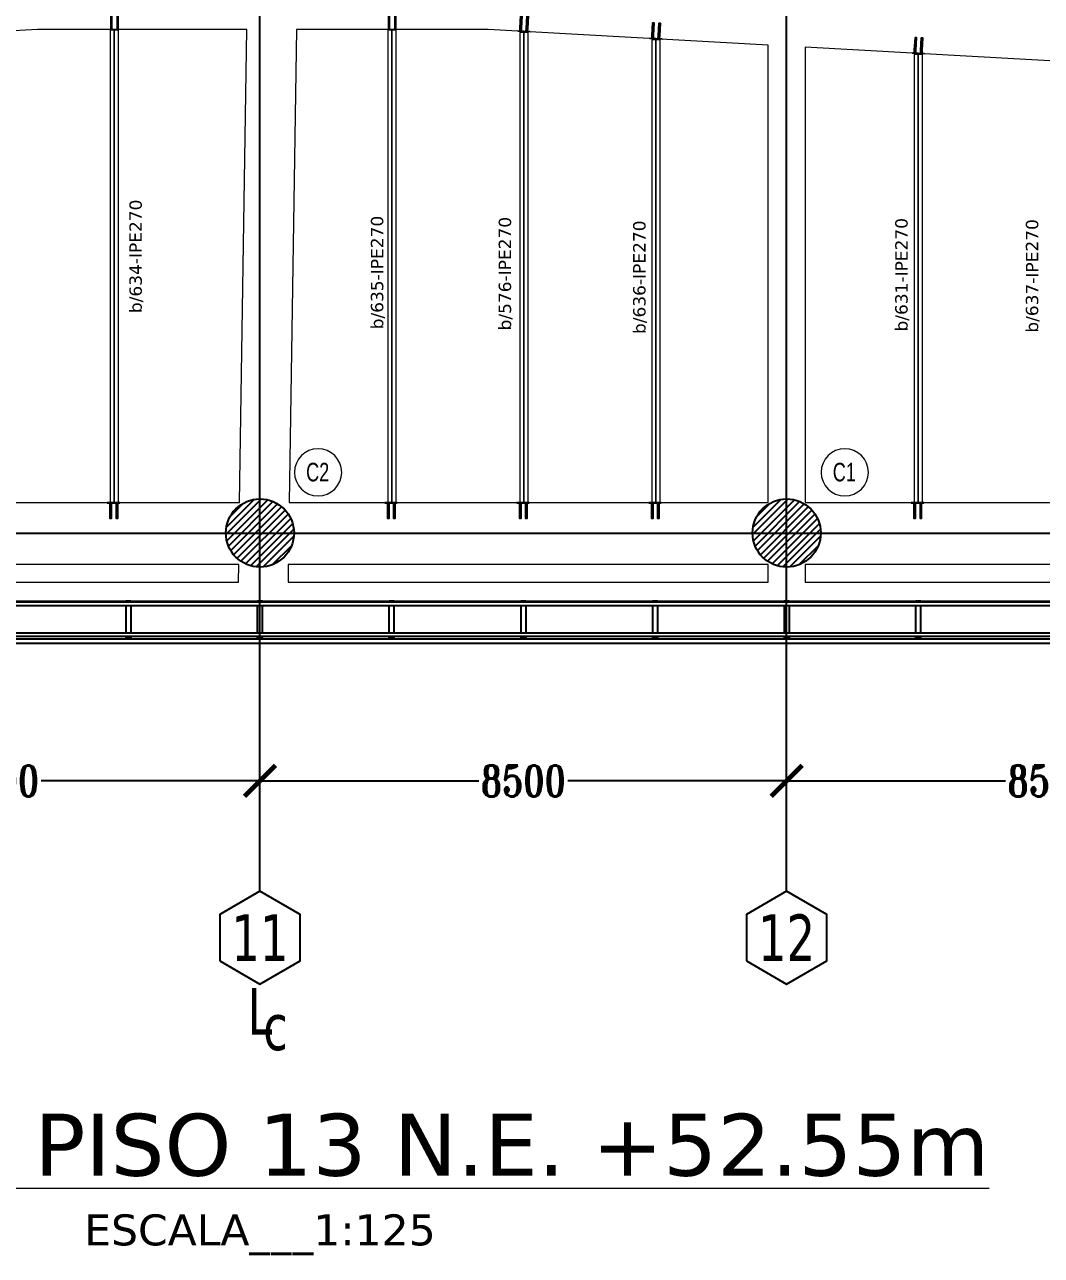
# Model space of a CAD drawing. Header units: millimetres. Extents: x -1874 to 79322, y -21218 to 33736.
# Drawn here: x 34926 to 51336, y -11659 to 8205 of the extents above; entities that cross this region are included whole.
import ezdxf
from ezdxf.enums import TextEntityAlignment as Align

# ---------------------------------------------------------------- set-up
doc = ezdxf.new("R2010")
doc.units = ezdxf.units.MM
doc.header["$LTSCALE"] = 0.9
for name, color, linetype, lineweight in [('0-1', 7, 'Continuous', 5), ('A_ALMA', 8, 'Continuous', 5), ('E_COLUMNAS-4', 1, 'Continuous', 25), ('E_TEXTO', 3, 'Continuous', 9), ('E_VIGAS', 8, 'Continuous', 9), ('E_VIGAS-1', 5, 'Continuous', 25), ('E_VIGAS-2', 10, 'Continuous', 25), ('HCB-PLATINA', 4, 'Continuous', 15), ('HCB-TEXT-H1', 6, 'Continuous', 18), ('HCB-TEXT-H2', 4, 'Continuous', 18), ('VIGAS_HCB', 4, 'Continuous', 15)]:
    doc.layers.add(name, color=color, linetype=linetype, lineweight=lineweight)
for name, color, linetype in [('COTAS', 8, 'Continuous'), ('HCB-ACH_PANT', 253, 'Continuous'), ('HCB-ANCLAJE', 5, 'Continuous'), ('HCB-EJES', 1, 'Continuous'), ('HCB-ROTULOS', 2, 'Continuous')]:
    doc.layers.add(name, color=color, linetype=linetype)
doc.styles.add('Arial Narrow', font='', dxfattribs={"width": 0.85, "height": 0.3})
doc.styles.add('ROMANT', font='romant.shx', dxfattribs={"width": 0.8})
doc.styles.add('VERDANA', font='verdana.ttf')
doc.styles.get('Arial Narrow').set_extended_font_data('Arial Narrow')
doc.dimstyles.new('1.125', dxfattribs={"dimscale": 0, "dimtxt": 500, "dimasz": 500, "dimexe": 4, "dimexo": 4, "dimgap": 15, "dimtad": 0, "dimdec": 0, "dimzin": 4, "dimdsep": 46, "dimtxsty": 'ROMANT', "dimblk": 'ARCHTICK', "dimcen": -10, "dimclrd": 256, "dimclrt": 3, "dimadec": 0, "dimazin": 0, "dimtfac": 1, "dimtdec": 0, "dimtix": 1, "dimtmove": 0, "dimatfit": 0, "dimldrblk": 'OBLIQUE', "dimfxl": 0.05, "dimtolj": 1, "dimtzin": 0, "dimarcsym": 0})

# ---------------------------------------------------------------- blocks, each defined once
blk = doc.blocks.new('EST_SFM_VIGA-METALICA-SECCION-C - EST_SFM_VIGA-METALICA-UPN100-1527742-_50_00m_N_E_-NIVEL-13 DOC')
at = {"layer": 'E_VIGAS-2'}
for p, q in [((34.044, 0.018), (-34.827, 0.018)), ((-34.827, -0.032), (34.044, -0.032))]:
    blk.add_line(p, q, dxfattribs=at)
blk = doc.blocks.new('EST_SFM_VIGA-METALICA-SECCION-C - EST_SFM_VIGA-METALICA-UPN100-1527772-_50_00m_N_E_-NIVEL-13 DOC')
at = {"layer": 'E_VIGAS-2'}
for p, q in [((34.942, 0.032), (-34.929, 0.032)), ((-34.929, -0.018), (34.942, -0.018))]:
    blk.add_line(p, q, dxfattribs=at)
blk = doc.blocks.new('EST_SFM_VIGA-METALICA-SECCION-C - EST_SFM_VIGA-METALICA-UPN160-1579051-_50_00m_N_E_-NIVEL-13 DOC')
at = {"layer": 'E_VIGAS-1'}
for p, q in [((30.107, 0.047), (-30.264, 0.047)), ((-30.269, -0.018), (30.113, -0.018))]:
    blk.add_line(p, q, dxfattribs=at)
blk = doc.blocks.new('DCTIB_CNI_EST_MOD-1A-FAC_0001_rvt-1-_50_00m_N_E_-NIVEL-13 DOC')
at = {"layer": 'E_VIGAS-1'}
for p, q in [((-42.328, 139.567), (-42.246, 139.567)), ((-42.328, 139.567), (-42.328, 139.545)), ((-42.328, 139.495), (-42.328, 139.045)), ((-42.246, 139.567), (-42.246, 139.545)), ((-42.246, 139.495), (-42.246, 139.045)), ((-40.203, 139.567), (-40.121, 139.567)), ((-40.203, 139.545), (-40.203, 139.567)), ((-40.203, 139.045), (-40.203, 139.495)), ((-40.121, 139.545), (-40.121, 139.567)), ((-40.121, 139.045), (-40.121, 139.495)), ((-38.078, 139.567), (-37.996, 139.567)), ((-38.078, 139.545), (-38.078, 139.567)), ((-38.078, 139.045), (-38.078, 139.495)), ((-37.996, 139.545), (-37.996, 139.567)), ((-37.996, 139.045), (-37.996, 139.495)), ((-35.953, 139.567), (-35.871, 139.567)), ((-35.953, 139.567), (-35.953, 139.545)), ((-35.953, 139.495), (-35.953, 139.045)), ((-35.871, 139.567), (-35.871, 139.545)), ((-35.871, 139.495), (-35.871, 139.045)), ((-33.828, 139.567), (-33.746, 139.567)), ((-33.828, 139.567), (-33.828, 139.545)), ((-33.828, 139.495), (-33.828, 139.045)), ((-33.746, 139.567), (-33.746, 139.545)), ((-33.746, 139.495), (-33.746, 139.045)), ((-31.703, 139.567), (-31.621, 139.567)), ((-31.703, 139.567), (-31.703, 139.545)), ((-31.703, 139.495), (-31.703, 139.045)), ((-31.621, 139.567), (-31.621, 139.545)), ((-31.621, 139.495), (-31.621, 139.045)), ((-29.578, 139.567), (-29.496, 139.567)), ((-29.578, 139.545), (-29.578, 139.567)), ((-29.578, 139.045), (-29.578, 139.495)), ((-29.496, 139.545), (-29.496, 139.567)), ((-29.496, 139.045), (-29.496, 139.495)), ((-42.328, 138.995), (-42.328, 138.967)), ((-42.328, 138.967), (-42.246, 138.967)), ((-42.328, 138.966), (-42.328, 138.967)), ((-42.3, 138.966), (-42.328, 138.966)), ((-42.29, 138.961), (-42.29, 138.966)), ((-42.29, 138.947), (-42.29, 138.961)), ((-42.285, 138.966), (-42.285, 138.961)), ((-42.285, 138.961), (-42.285, 138.947)), ((-42.246, 138.966), (-42.274, 138.966)), ((-42.246, 138.995), (-42.246, 138.967)), ((-42.246, 138.967), (-42.246, 138.966)), ((-40.203, 138.967), (-40.203, 138.995)), ((-40.203, 138.966), (-40.203, 138.967)), ((-40.203, 138.967), (-40.121, 138.967)), ((-40.176, 138.966), (-40.203, 138.966)), ((-40.165, 138.961), (-40.165, 138.966)), ((-40.165, 138.947), (-40.165, 138.961)), ((-40.16, 138.966), (-40.16, 138.961)), ((-40.16, 138.961), (-40.16, 138.947)), ((-40.121, 138.966), (-40.149, 138.966)), ((-40.121, 138.967), (-40.121, 138.995)), ((-40.121, 138.967), (-40.121, 138.966)), ((-38.078, 138.967), (-38.078, 138.995)), ((-38.078, 138.966), (-38.078, 138.967)), ((-38.078, 138.967), (-37.996, 138.967)), ((-38.05, 138.966), (-38.078, 138.966)), ((-38.04, 138.961), (-38.04, 138.966)), ((-38.04, 138.947), (-38.04, 138.961)), ((-38.035, 138.966), (-38.035, 138.961)), ((-38.035, 138.961), (-38.035, 138.947)), ((-37.996, 138.966), (-38.024, 138.966)), ((-37.996, 138.967), (-37.996, 138.995)), ((-37.996, 138.967), (-37.996, 138.966)), ((-35.953, 138.995), (-35.953, 138.967)), ((-35.953, 138.967), (-35.871, 138.967)), ((-35.953, 138.966), (-35.953, 138.967)), ((-35.925, 138.966), (-35.953, 138.966)), ((-35.915, 138.961), (-35.915, 138.966)), ((-35.915, 138.947), (-35.915, 138.961)), ((-35.91, 138.966), (-35.91, 138.961)), ((-35.91, 138.961), (-35.91, 138.947)), ((-35.871, 138.966), (-35.899, 138.966)), ((-35.871, 138.995), (-35.871, 138.967)), ((-35.871, 138.967), (-35.871, 138.966)), ((-33.828, 138.995), (-33.828, 138.967)), ((-33.828, 138.967), (-33.746, 138.967)), ((-33.828, 138.966), (-33.828, 138.967)), ((-33.8, 138.966), (-33.828, 138.966)), ((-33.79, 138.961), (-33.79, 138.966)), ((-33.79, 138.947), (-33.79, 138.961)), ((-33.785, 138.966), (-33.785, 138.961)), ((-33.785, 138.961), (-33.785, 138.947)), ((-33.746, 138.966), (-33.774, 138.966)), ((-33.746, 138.995), (-33.746, 138.967)), ((-33.746, 138.967), (-33.746, 138.966)), ((-31.703, 138.995), (-31.703, 138.967)), ((-31.703, 138.967), (-31.621, 138.967)), ((-31.703, 138.966), (-31.703, 138.967)), ((-31.675, 138.966), (-31.703, 138.966)), ((-31.664, 138.961), (-31.664, 138.966)), ((-31.664, 138.947), (-31.664, 138.961)), ((-31.659, 138.966), (-31.659, 138.961)), ((-31.659, 138.961), (-31.659, 138.947)), ((-31.621, 138.966), (-31.649, 138.966)), ((-31.621, 138.995), (-31.621, 138.967)), ((-31.621, 138.967), (-31.621, 138.966)), ((-29.578, 138.967), (-29.578, 138.995)), ((-29.578, 138.966), (-29.578, 138.967)), ((-29.578, 138.967), (-29.496, 138.967)), ((-29.55, 138.966), (-29.578, 138.966)), ((-29.54, 138.961), (-29.54, 138.966)), ((-29.54, 138.947), (-29.54, 138.961)), ((-29.535, 138.966), (-29.535, 138.961)), ((-29.535, 138.961), (-29.535, 138.947)), ((-29.496, 138.966), (-29.524, 138.966)), ((-29.496, 138.967), (-29.496, 138.995)), ((-29.496, 138.967), (-29.496, 138.966))]:
    blk.add_line(p, q, dxfattribs=at)
for points, knots in [([(-42.29, 138.961), (-42.29, 138.962), (-42.29, 138.963), (-42.292, 138.965), (-42.293, 138.965), (-42.295, 138.966), (-42.296, 138.966), (-42.297, 138.966), (-42.299, 138.966), (-42.3, 138.966)], [0, 0, 0, 0, 0.285714, 0.428571, 0.571429, 0.678571, 0.732143, 0.785714, 1, 1, 1, 1]), ([(-42.3, 138.966), (-42.299, 138.966), (-42.298, 138.966), (-42.295, 138.966), (-42.293, 138.965), (-42.291, 138.964), (-42.29, 138.963), (-42.29, 138.962), (-42.29, 138.961)], [0, 0, 0, 0, 0.142857, 0.285714, 0.428571, 0.571429, 0.785714, 1, 1, 1, 1]), ([(-42.285, 138.961), (-42.285, 138.962), (-42.284, 138.963), (-42.283, 138.965), (-42.281, 138.965), (-42.28, 138.966), (-42.279, 138.966), (-42.277, 138.966), (-42.275, 138.966), (-42.274, 138.966)], [0, 0, 0, 0, 0.285714, 0.428571, 0.571429, 0.678571, 0.732143, 0.785714, 1, 1, 1, 1]), ([(-42.274, 138.966), (-42.275, 138.966), (-42.276, 138.966), (-42.279, 138.966), (-42.281, 138.965), (-42.283, 138.964), (-42.284, 138.963), (-42.285, 138.962), (-42.285, 138.961)], [0, 0, 0, 0, 0.142857, 0.285714, 0.428571, 0.571429, 0.785714, 1, 1, 1, 1]), ([(-40.176, 138.966), (-40.175, 138.966), (-40.173, 138.966), (-40.171, 138.966), (-40.168, 138.965), (-40.167, 138.964), (-40.165, 138.963), (-40.165, 138.962), (-40.165, 138.961)], [0, 0, 0, 0, 0.142857, 0.285714, 0.428571, 0.571429, 0.785714, 1, 1, 1, 1]), ([(-40.165, 138.961), (-40.165, 138.962), (-40.165, 138.963), (-40.167, 138.965), (-40.168, 138.965), (-40.17, 138.966), (-40.171, 138.966), (-40.173, 138.966), (-40.174, 138.966), (-40.176, 138.966)], [0, 0, 0, 0, 0.285714, 0.428571, 0.571429, 0.678571, 0.732143, 0.785714, 1, 1, 1, 1]), ([(-40.149, 138.966), (-40.15, 138.966), (-40.152, 138.966), (-40.154, 138.966), (-40.156, 138.965), (-40.158, 138.964), (-40.16, 138.963), (-40.16, 138.962), (-40.16, 138.961)], [0, 0, 0, 0, 0.142857, 0.285714, 0.428571, 0.571429, 0.785714, 1, 1, 1, 1]), ([(-40.16, 138.961), (-40.16, 138.962), (-40.159, 138.963), (-40.158, 138.965), (-40.156, 138.965), (-40.155, 138.966), (-40.154, 138.966), (-40.152, 138.966), (-40.15, 138.966), (-40.149, 138.966)], [0, 0, 0, 0, 0.285714, 0.428571, 0.571429, 0.678571, 0.732143, 0.785714, 1, 1, 1, 1]), ([(-38.05, 138.966), (-38.049, 138.966), (-38.048, 138.966), (-38.045, 138.966), (-38.043, 138.965), (-38.041, 138.964), (-38.04, 138.963), (-38.04, 138.962), (-38.04, 138.961)], [0, 0, 0, 0, 0.142857, 0.285714, 0.428571, 0.571429, 0.785714, 1, 1, 1, 1]), ([(-38.04, 138.961), (-38.04, 138.962), (-38.04, 138.963), (-38.042, 138.965), (-38.043, 138.965), (-38.045, 138.966), (-38.046, 138.966), (-38.047, 138.966), (-38.049, 138.966), (-38.05, 138.966)], [0, 0, 0, 0, 0.285714, 0.428571, 0.571429, 0.678571, 0.732143, 0.785714, 1, 1, 1, 1]), ([(-38.024, 138.966), (-38.025, 138.966), (-38.026, 138.966), (-38.029, 138.966), (-38.031, 138.965), (-38.033, 138.964), (-38.034, 138.963), (-38.035, 138.962), (-38.035, 138.961)], [0, 0, 0, 0, 0.142857, 0.285714, 0.428571, 0.571429, 0.785714, 1, 1, 1, 1]), ([(-38.035, 138.961), (-38.035, 138.962), (-38.034, 138.963), (-38.033, 138.965), (-38.031, 138.965), (-38.03, 138.966), (-38.029, 138.966), (-38.027, 138.966), (-38.025, 138.966), (-38.024, 138.966)], [0, 0, 0, 0, 0.285714, 0.428571, 0.571429, 0.678571, 0.732143, 0.785714, 1, 1, 1, 1]), ([(-35.915, 138.961), (-35.915, 138.962), (-35.915, 138.963), (-35.917, 138.965), (-35.918, 138.965), (-35.92, 138.966), (-35.921, 138.966), (-35.922, 138.966), (-35.924, 138.966), (-35.925, 138.966)], [0, 0, 0, 0, 0.285714, 0.428571, 0.571429, 0.678571, 0.732143, 0.785714, 1, 1, 1, 1]), ([(-35.925, 138.966), (-35.924, 138.966), (-35.923, 138.966), (-35.92, 138.966), (-35.918, 138.965), (-35.916, 138.964), (-35.915, 138.963), (-35.915, 138.962), (-35.915, 138.961)], [0, 0, 0, 0, 0.142857, 0.285714, 0.428571, 0.571429, 0.785714, 1, 1, 1, 1]), ([(-35.91, 138.961), (-35.91, 138.962), (-35.909, 138.963), (-35.908, 138.965), (-35.906, 138.965), (-35.905, 138.966), (-35.904, 138.966), (-35.902, 138.966), (-35.9, 138.966), (-35.899, 138.966)], [0, 0, 0, 0, 0.285714, 0.428571, 0.571429, 0.678571, 0.732143, 0.785714, 1, 1, 1, 1]), ([(-35.899, 138.966), (-35.9, 138.966), (-35.901, 138.966), (-35.904, 138.966), (-35.906, 138.965), (-35.908, 138.964), (-35.909, 138.963), (-35.91, 138.962), (-35.91, 138.961)], [0, 0, 0, 0, 0.142857, 0.285714, 0.428571, 0.571429, 0.785714, 1, 1, 1, 1]), ([(-33.79, 138.961), (-33.79, 138.962), (-33.79, 138.963), (-33.792, 138.965), (-33.793, 138.965), (-33.795, 138.966), (-33.796, 138.966), (-33.797, 138.966), (-33.799, 138.966), (-33.8, 138.966)], [0, 0, 0, 0, 0.285714, 0.428571, 0.571429, 0.678571, 0.732143, 0.785714, 1, 1, 1, 1]), ([(-33.8, 138.966), (-33.799, 138.966), (-33.798, 138.966), (-33.795, 138.966), (-33.793, 138.965), (-33.791, 138.964), (-33.79, 138.963), (-33.79, 138.962), (-33.79, 138.961)], [0, 0, 0, 0, 0.142857, 0.285714, 0.428571, 0.571429, 0.785714, 1, 1, 1, 1]), ([(-33.785, 138.961), (-33.785, 138.962), (-33.784, 138.963), (-33.783, 138.965), (-33.781, 138.965), (-33.78, 138.966), (-33.779, 138.966), (-33.777, 138.966), (-33.775, 138.966), (-33.774, 138.966)], [0, 0, 0, 0, 0.285714, 0.428571, 0.571429, 0.678571, 0.732143, 0.785714, 1, 1, 1, 1]), ([(-33.774, 138.966), (-33.775, 138.966), (-33.776, 138.966), (-33.779, 138.966), (-33.781, 138.965), (-33.783, 138.964), (-33.784, 138.963), (-33.785, 138.962), (-33.785, 138.961)], [0, 0, 0, 0, 0.142857, 0.285714, 0.428571, 0.571429, 0.785714, 1, 1, 1, 1]), ([(-31.664, 138.961), (-31.664, 138.962), (-31.665, 138.963), (-31.666, 138.965), (-31.668, 138.965), (-31.669, 138.966), (-31.67, 138.966), (-31.672, 138.966), (-31.674, 138.966), (-31.675, 138.966)], [0, 0, 0, 0, 0.285714, 0.428571, 0.571429, 0.678571, 0.732143, 0.785714, 1, 1, 1, 1]), ([(-31.675, 138.966), (-31.674, 138.966), (-31.673, 138.966), (-31.67, 138.966), (-31.668, 138.965), (-31.666, 138.964), (-31.665, 138.963), (-31.664, 138.962), (-31.664, 138.961)], [0, 0, 0, 0, 0.142857, 0.285714, 0.428571, 0.571429, 0.785714, 1, 1, 1, 1]), ([(-31.659, 138.961), (-31.659, 138.962), (-31.659, 138.963), (-31.657, 138.965), (-31.656, 138.965), (-31.654, 138.966), (-31.653, 138.966), (-31.652, 138.966), (-31.65, 138.966), (-31.649, 138.966)], [0, 0, 0, 0, 0.285714, 0.428571, 0.571429, 0.678571, 0.732143, 0.785714, 1, 1, 1, 1]), ([(-31.649, 138.966), (-31.65, 138.966), (-31.651, 138.966), (-31.654, 138.966), (-31.656, 138.965), (-31.658, 138.964), (-31.659, 138.963), (-31.659, 138.962), (-31.659, 138.961)], [0, 0, 0, 0, 0.142857, 0.285714, 0.428571, 0.571429, 0.785714, 1, 1, 1, 1]), ([(-29.55, 138.966), (-29.549, 138.966), (-29.548, 138.966), (-29.545, 138.966), (-29.543, 138.965), (-29.541, 138.964), (-29.54, 138.963), (-29.54, 138.962), (-29.54, 138.961)], [0, 0, 0, 0, 0.142857, 0.285714, 0.428571, 0.571429, 0.785714, 1, 1, 1, 1]), ([(-29.54, 138.961), (-29.54, 138.962), (-29.54, 138.963), (-29.542, 138.965), (-29.543, 138.965), (-29.545, 138.966), (-29.546, 138.966), (-29.547, 138.966), (-29.549, 138.966), (-29.55, 138.966)], [0, 0, 0, 0, 0.285714, 0.428571, 0.571429, 0.678571, 0.732143, 0.785714, 1, 1, 1, 1]), ([(-29.524, 138.966), (-29.525, 138.966), (-29.526, 138.966), (-29.529, 138.966), (-29.531, 138.965), (-29.533, 138.964), (-29.534, 138.963), (-29.535, 138.962), (-29.535, 138.961)], [0, 0, 0, 0, 0.142857, 0.285714, 0.428571, 0.571429, 0.785714, 1, 1, 1, 1]), ([(-29.535, 138.961), (-29.535, 138.962), (-29.534, 138.963), (-29.533, 138.965), (-29.531, 138.965), (-29.53, 138.966), (-29.529, 138.966), (-29.527, 138.966), (-29.525, 138.966), (-29.524, 138.966)], [0, 0, 0, 0, 0.285714, 0.428571, 0.571429, 0.678571, 0.732143, 0.785714, 1, 1, 1, 1])]:
    blk.add_open_spline(points, degree=3, knots=knots, dxfattribs=at)
for name, p in [('EST_SFM_VIGA-METALICA-SECCION-C - EST_SFM_VIGA-METALICA-UPN100-1527742-_50_00m_N_E_-NIVEL-13 DOC', (-39.77, 139.527)), ('EST_SFM_VIGA-METALICA-SECCION-C - EST_SFM_VIGA-METALICA-UPN160-1579051-_50_00m_N_E_-NIVEL-13 DOC', (-40.084, 138.9)), ('EST_SFM_VIGA-METALICA-SECCION-C - EST_SFM_VIGA-METALICA-UPN100-1527772-_50_00m_N_E_-NIVEL-13 DOC', (-40.169, 139.013))]:
    blk.add_blockref(name, p, dxfattribs=at)
blk = doc.blocks.new('CNI_TAG COLUMNAS CONCRETO MARCA - CNI_COLUMNA CONCRETO-582370-_50_00m_N_E_-NIVEL-13 DOC')
at = {"layer": 'E_TEXTO'}
for start, end in [(360, 180), (180, 360)]:
    blk.add_arc((0.00026, -0.00015), 0.00254, start, end, dxfattribs=at)
blk = doc.blocks.new('_ArchTick')
at = {"color": 0, "linetype": 'ByBlock', "const_width": 0.15}
blk.add_lwpolyline([(-0.5, -0.5), (0.5, 0.5)], dxfattribs=at)
blk = doc.blocks.new('*D54')
at = {"layer": 'COTAS', "color": 0, "lineweight": -2, "transparency": 16777216}
for p, q in [((30224, -5776), (30224, -3996)), ((38724, -5776), (38724, -3996))]:
    blk.add_line(p, q, dxfattribs=at)
at = {"layer": 'COTAS', "lineweight": -2, "transparency": 16777216}
for p, q in [((30224, -4000), (33754, -4000)), ((38724, -4000), (35194, -4000))]:
    blk.add_line(p, q, dxfattribs=at)
at = {"layer": 'Defpoints', "color": 0, "transparency": 16777216}
for p in [(30224, -4000), (30224, -5780), (38724, -5780)]:
    blk.add_point(p, dxfattribs=at)
at = {"layer": 'COTAS', "lineweight": -2, "transparency": 16777216, "xscale": 500, "yscale": 500, "zscale": 500, "rotation": 180}
blk.add_blockref('_ArchTick', (30224, -4000), dxfattribs=at)
at = {"layer": 'COTAS', "lineweight": -2, "transparency": 16777216, "xscale": 500, "yscale": 500, "zscale": 500}
blk.add_blockref('_ArchTick', (38724, -4000), dxfattribs=at)
at = {"layer": 'COTAS', "color": 3, "transparency": 16777216, "insert": (34474, -4000), "char_height": 500, "attachment_point": 5, "style": 'ROMANT'}
blk.add_mtext('\\A1;8500', dxfattribs=at)
blk = doc.blocks.new('_Oblique')
at = {"color": 0, "linetype": 'ByBlock', "lineweight": -2}
blk.add_line((-0.5, -0.5), (0.5, 0.5), dxfattribs=at)
blk = doc.blocks.new('*D55')
at = {"layer": 'COTAS', "color": 0, "lineweight": -2, "transparency": 16777216}
for p, q in [((38724, -5776), (38724, -3996)), ((47224, -5776), (47224, -3996))]:
    blk.add_line(p, q, dxfattribs=at)
at = {"layer": 'COTAS', "lineweight": -2, "transparency": 16777216}
for p, q in [((38724, -4000), (42254, -4000)), ((47224, -4000), (43694, -4000))]:
    blk.add_line(p, q, dxfattribs=at)
at = {"layer": 'Defpoints', "color": 0, "transparency": 16777216}
for p in [(38724, -4000), (38724, -5780), (47224, -5780)]:
    blk.add_point(p, dxfattribs=at)
at = {"layer": 'COTAS', "lineweight": -2, "transparency": 16777216, "xscale": 500, "yscale": 500, "zscale": 500, "rotation": 180}
blk.add_blockref('_ArchTick', (38724, -4000), dxfattribs=at)
at = {"layer": 'COTAS', "lineweight": -2, "transparency": 16777216, "xscale": 500, "yscale": 500, "zscale": 500}
blk.add_blockref('_ArchTick', (47224, -4000), dxfattribs=at)
at = {"layer": 'COTAS', "color": 3, "transparency": 16777216, "insert": (42974, -4000), "char_height": 500, "attachment_point": 5, "style": 'ROMANT'}
blk.add_mtext('\\A1;8500', dxfattribs=at)
blk = doc.blocks.new('*D56')
at = {"layer": 'COTAS', "color": 0, "lineweight": -2, "transparency": 16777216}
for p, q in [((47224, -5776), (47224, -3996)), ((55724, -5776), (55724, -3996))]:
    blk.add_line(p, q, dxfattribs=at)
at = {"layer": 'COTAS', "lineweight": -2, "transparency": 16777216}
for p, q in [((47224, -4000), (50754, -4000)), ((55724, -4000), (52194, -4000))]:
    blk.add_line(p, q, dxfattribs=at)
at = {"layer": 'Defpoints', "color": 0, "transparency": 16777216}
for p in [(47224, -4000), (47224, -5780), (55724, -5780)]:
    blk.add_point(p, dxfattribs=at)
at = {"layer": 'COTAS', "lineweight": -2, "transparency": 16777216, "xscale": 500, "yscale": 500, "zscale": 500, "rotation": 180}
blk.add_blockref('_ArchTick', (47224, -4000), dxfattribs=at)
at = {"layer": 'COTAS', "lineweight": -2, "transparency": 16777216, "xscale": 500, "yscale": 500, "zscale": 500}
blk.add_blockref('_ArchTick', (55724, -4000), dxfattribs=at)
at = {"layer": 'COTAS', "color": 3, "transparency": 16777216, "insert": (51474, -4000), "char_height": 500, "attachment_point": 5, "style": 'ROMANT'}
blk.add_mtext('\\A1;8500', dxfattribs=at)
blk = doc.blocks.new('CX-CONC')
at = {"layer": 'HCB-ANCLAJE'}
for points in [[(-50, -8), (-46, -6), (-42, -8), (-40, -8), (-38, -14), (-38, -52), (-38, -256), (-54, -256), (-54, -52), (-54, -14), (-52, -8)], [(50, -8), (54, -6), (58, -8), (60, -8), (62, -14), (62, -52), (62, -256), (46, -256), (46, -52), (46, -14), (48, -8)]]:
    blk.add_lwpolyline(points, close=True, dxfattribs=at)
at = {"layer": 'HCB-PLATINA'}
blk.add_lwpolyline([(-100, -6), (100, -6), (100, 0), (-100, 0)], close=True, dxfattribs=at)

msp = doc.modelspace()

# ---------------------------------------------------------------- hatches: boundary and pattern name
at = {"layer": 'HCB-ACH_PANT'}
h = msp.add_hatch(dxfattribs=at)
h.set_pattern_fill('ANSI31', color=256, scale=25)
h.set_pattern_definition([(45, (26077.61, -5e-10), (-56.1266, 56.1266), [])])
edge = h.paths.add_edge_path()
edge.add_arc((38723.8, 0), 550, 0, 360)
h = msp.add_hatch(dxfattribs=at)
h.set_pattern_fill('ANSI31', color=256, scale=25)
h.set_pattern_definition([(45, (34577.61, -5e-10), (-56.1266, 56.1266), [])])
edge = h.paths.add_edge_path()
edge.add_arc((47223.8, 0), 550, 0, 360)

# ---------------------------------------------------------------- linework, layer by layer
at = {"layer": 'A_ALMA'}
for p, q in [((36370.5, 510), (36370.5, 8115.1)), ((36377.1, 500), (36377.1, 8115.1)), ((40850.5, 510), (40850.5, 8115.1)), ((40857.1, 500.1), (40857.1, 8115.1)), ((42980.5, 510), (42980.5, 8082.9)), ((42987.1, 500.1), (42987.1, 8079.2)), ((45110.5, 510), (45110.5, 7963.9)), ((45117.1, 500.1), (45117.1, 7960.2)), ((49345.5, 510), (49345.5, 7727.3)), ((49352.1, 500), (49352.1, 7723.6))]:
    msp.add_line(p, q, dxfattribs=at)
at = {"layer": 'E_COLUMNAS-4', "color": 6}
for centre in [(38723.8, 0), (47223.8, 0)]:
    msp.add_circle(centre, 550, dxfattribs=at)
at = {"layer": 'E_VIGAS'}
for points in [[(10824.8, 26595.9), (10824.8, -1095.9), (66625, -1095.8), (66625, 26595.9)], [(38396.5, 490), (38512.4, 8125.2), (35132.8, 8125.2), (30524.8, 7870.6), (30524.8, 490)], [(46924.8, 490), (46924.8, 7872.8), (42407.5, 8125.2), (39312.5, 8125.2), (39196.6, 490)], [(55344.9, 490), (55510.8, 7393.1), (47524.8, 7839.3), (47524.8, 490)], [(38381.4, -510), (30524.8, -510), (30524.8, -795.9), (38377, -795.9)], [(46924.8, -510), (39181.4, -510), (39177.1, -795.9), (46924.8, -795.9)], [(55320.9, -510), (47524.8, -510), (47524.8, -795.9), (55314, -795.9)]]:
    msp.add_lwpolyline(points, close=True, dxfattribs=at)
at = {"layer": 'HCB-EJES'}
for p, q in [((38723.8, -5780.2), (38723.8, 31280.5)), ((47223.8, -5780.2), (47223.8, 31280.5)), ((-374.5, 0), (77822.1, 0))]:
    msp.add_line(p, q, dxfattribs=at)
at = {"layer": 'HCB-ROTULOS'}
for points in [[(38074.3, -6905.2), (38723.8, -7280.2), (39373.3, -6905.2), (39373.3, -6155.2), (38723.8, -5780.2), (38074.3, -6155.2)], [(46574.3, -6905.2), (47223.8, -7280.2), (47873.3, -6905.2), (47873.3, -6155.2), (47223.8, -5780.2), (46574.3, -6155.2)]]:
    msp.add_lwpolyline(points, close=True, dxfattribs=at)
at = {"layer": 'VIGAS_HCB'}
for points in [[(36306.3, 500), (36441.3, 500), (36441.3, 8115.2), (36306.3, 8115.2)], [(40786.3, 500.1), (40921.3, 500.1), (40921.3, 8115.2), (40786.3, 8115.2)], [(42916.3, 500.1), (43051.3, 500.1), (43051.3, 8079.2), (42916.3, 8079.2)], [(45046.3, 500.1), (45181.3, 500.1), (45181.3, 7960.2), (45046.3, 7960.2)], [(49281.3, 500), (49416.3, 500), (49416.3, 7723.6), (49281.3, 7723.6)]]:
    msp.add_lwpolyline(points, close=True, dxfattribs=at)

# ---------------------------------------------------------------- block references
at = {"xscale": -1, "rotation": 180}
for p in [(36373.8, 8125.2), (40853.7, 8125.2)]:
    msp.add_blockref('CX-CONC', p, dxfattribs=at)
at = {"rotation": 176.8317488168268}
for p in [(42984.1, 8092.9), (45114.1, 7973.9), (49349.1, 7737.4)]:
    msp.add_blockref('CX-CONC', p, dxfattribs=at)
for p in [(36360.9, 490.1), (40840.9, 490.1), (42970.9, 490.1), (45100.9, 490.1), (49335.9, 490.1)]:
    msp.add_blockref('CX-CONC', p)
at = {"layer": '0-1', "xscale": 999.9999999999866, "yscale": 999.9999999999866, "zscale": 999.9999999999866}
msp.add_blockref('DCTIB_CNI_EST_MOD-1A-FAC_0001_rvt-1-_50_00m_N_E_-NIVEL-13 DOC', (78885.9, -140662.4), dxfattribs=at)
at = {"layer": 'E_TEXTO', "xscale": 149999.9999999978, "yscale": 149999.9999999978, "zscale": 149999.9999999978}
for p in [(39623.3, 1001.7), (48123.3, 1001.7)]:
    msp.add_blockref('CNI_TAG COLUMNAS CONCRETO MARCA - CNI_COLUMNA CONCRETO-582370-_50_00m_N_E_-NIVEL-13 DOC', p, dxfattribs=at)

# ---------------------------------------------------------------- texts
at = {"layer": 'E_TEXTO', "char_height": 200, "width": 1206.139, "attachment_point": 1, "rotation": 90, "style": 'VERDANA'}
for s, insert in [('b/634-IPE270', (36617, 3548.5)), ('b/635-IPE270', (40514.3, 3287.4)), ('b/576-IPE270', (42576.9, 3269.4)), ('b/636-IPE270', (44746.5, 3211.4)), ('b/631-IPE270', (48976.7, 3251.6)), ('b/637-IPE270', (51084.7, 3233))]:
    msp.add_mtext(s, dxfattribs=dict(at, insert=insert))
at = {"layer": 'E_TEXTO', "char_height": 300, "width": 459.968, "attachment_point": 1, "style": 'Arial Narrow'}
for s, insert in [('C2', (39469.1, 1132.9)), ('C1', (47969.1, 1132.9))]:
    msp.add_mtext(s, dxfattribs=dict(at, insert=insert))
at = {"layer": 'HCB-ROTULOS', "color": 4, "style": 'VERDANA', "width": 0.7}
for s, p in [('11', (38723.8, -6530.2)), ('12', (47223.8, -6530.2)), ('L', (38723.8, -7720.9)), ('c', (38974.1, -7971.1))]:
    msp.add_text(s, height=750, dxfattribs=at).set_placement(p, align=Align.MIDDLE_CENTER)
at = {"layer": 'HCB-TEXT-H1', "style": 'VERDANA'}
msp.add_text('%%UPLANTA DE PISO 13 N.E. +52.55m', height=1000, dxfattribs=at).set_placement((38723.8, -9872.7), align=Align.MIDDLE_CENTER)
at = {"layer": 'HCB-TEXT-H2', "style": 'VERDANA'}
msp.add_text('ESCALA___1:125', height=500, dxfattribs=at).set_placement((38723.8, -11247.1), align=Align.MIDDLE_CENTER)

# ---------------------------------------------------------------- dimensions: what is measured, and where the dimension line sits
at = {"layer": 'COTAS'}
for base, p1, p2, picture, middle in [((30223.8, -4000), (38723.8, -5780.2), (30223.8, -5780.2), '*D54', (34473.8, -4000)), ((38723.8, -4000), (47223.8, -5780.2), (38723.8, -5780.2), '*D55', (42973.8, -4000)), ((47223.8, -4000), (55723.8, -5780.2), (47223.8, -5780.2), '*D56', (51473.8, -4000))]:
    dim = msp.add_linear_dim(base=base, p1=p1, p2=p2, dimstyle='1.125', override={"dimscale": 1}, dxfattribs=at)
    dim.commit()
    dim.dimension.update_dxf_attribs({"geometry": picture, "text_midpoint": middle})

doc.saveas('drawing.dxf')
